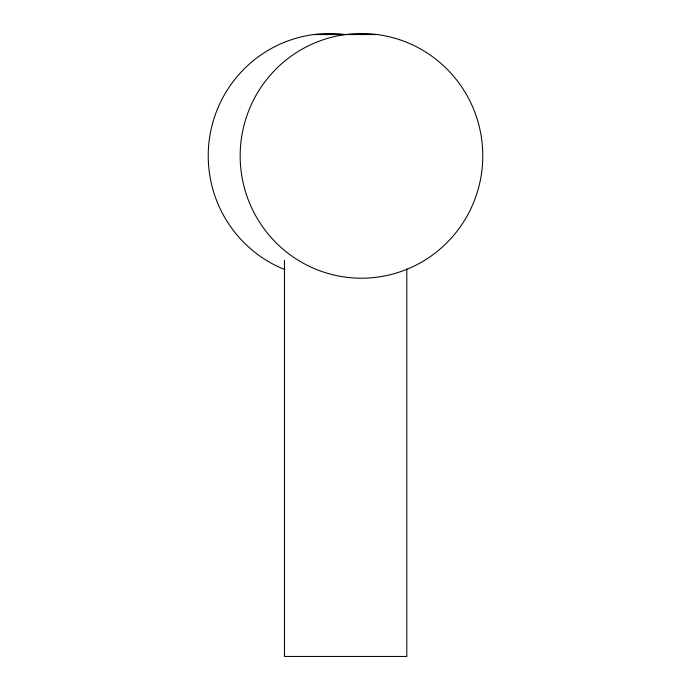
<?xml version="1.0" encoding="UTF-8"?>
<svg xmlns="http://www.w3.org/2000/svg" width="691" height="691" viewBox="0 0 691 691"><rect width="100%" height="100%" fill="white"/><g stroke="black" fill="none" stroke-linecap="round" stroke-linejoin="round"><path stroke-width="1.04" d="M313.697 34.55L377.303 34.55A122.35 121.305 -90 0 1 457.71 230.336A122.35 121.305 -90 0 1 249.399 202.679A122.35 121.305 -90 0 1 377.303 34.55M406.809 268.885L406.809 656.45L284.459 656.45L284.459 260.248M285.055 269.689A122.35 121.305 -90 0 1 212.094 125.209A122.35 121.305 -90 0 1 345.362 34.55"/></g></svg>
